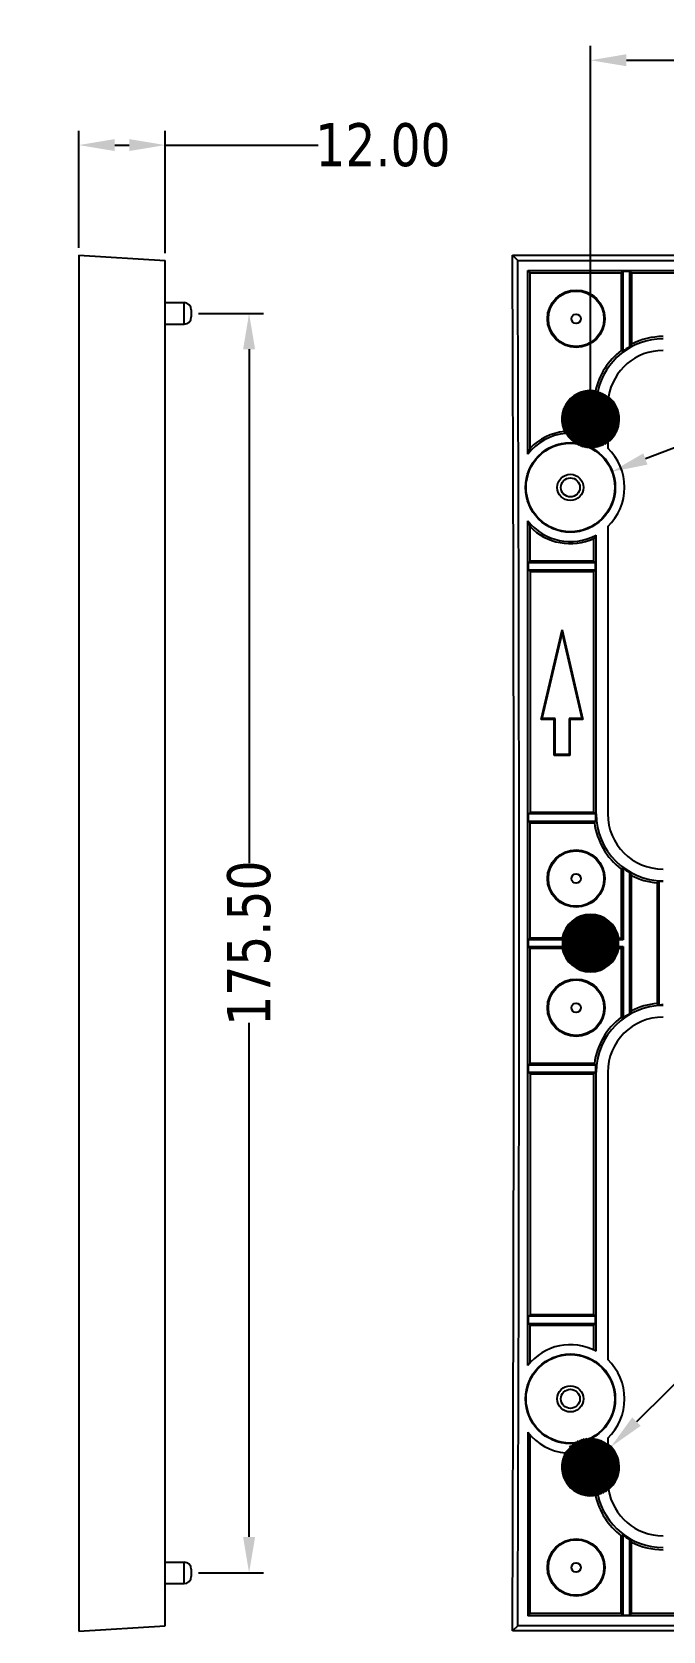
# Model space of a CAD drawing. Extents: x -1094 to 5067, y -562 to 305.
# Drawn here: x 70.6 to 158.5, y -59.6 to 163.2 of the extents above; entities that cross this region are included whole.
import ezdxf

# ---------------------------------------------------------------- set-up
doc = ezdxf.new("R2010")
doc.units = 0
doc.header["$LTSCALE"] = 1.21
doc.header["$MEASUREMENT"] = 0
doc.header["$PDMODE"] = 3
doc.header["$PDSIZE"] = 0.3125
doc.layers.get('0').update_dxf_attribs({"linetype": 'CONTINUOUS'})
doc.layers.get('Defpoints').update_dxf_attribs({"linetype": 'CONTINUOUS'})
doc.layers.add('40', color=7, linetype='CONTINUOUS', true_color=0xffffff)
doc.layers.add('轮廓线', color=7, linetype='CONTINUOUS', lineweight=30)
doc.styles.add('NX ANSI Symbols', font='NXANSISymbols.ttf')
doc.styles.get("Standard").update_dxf_attribs({"font": 'verdana.ttf', "width": 0.8})
doc.dimstyles.get("Standard").update_dxf_attribs({"dimtxt": 0.15625, "dimasz": 0.1875, "dimexe": 0.125, "dimexo": 0.0625, "dimgap": 0.09, "dimtad": 0, "dimtih": 1, "dimtoh": 1, "dimzin": 4, "dimdsep": 46, "dimtxsty": 'Standard', "dimblk": 'CLOSED', "dimblk1": 'CLOSED', "dimblk2": 'CLOSED', "dimcen": 0.09, "dimadec": 0, "dimazin": 1, "dimtp": 0.01, "dimtm": 0.01, "dimtfac": 1, "dimtofl": 0, "dimtmove": 0, "dimatfit": 3, "dimldrblk": 'CLOSED', "dimfxl": 0, "dimtolj": 1, "dimtzin": 4, "dimarcsym": 0})

# ---------------------------------------------------------------- blocks, each defined once
blk = doc.blocks.new('*D9')
at = {"layer": 'Defpoints', "color": 0, "transparency": 16777216}
for p in [(77.17, 147.48), (77.17, 132.18), (89.17, 131.44)]:
    blk.add_point(p, dxfattribs=at)
at = {"layer": '轮廓线', "color": 0, "lineweight": -2, "transparency": 16777216}
for p, q in [((77.17, 133.18), (77.17, 149.48)), ((89.17, 132.44), (89.17, 149.48)), ((82.17, 147.48), (84.17, 147.48)), ((89.17, 147.48), (110.5, 147.48))]:
    blk.add_line(p, q, dxfattribs=at)
at = {"layer": '轮廓线', "color": 0, "transparency": 16777216}
for points in [[(82.17, 148.32), (82.17, 146.65), (77.17, 147.48)], [(84.17, 148.32), (84.17, 146.65), (89.17, 147.48)]]:
    blk.add_solid(points, dxfattribs=at)
at = {"layer": '轮廓线', "color": 0, "transparency": 16777216, "insert": (119.52, 147.48), "char_height": 6, "width": 97.7749, "attachment_point": 5}
blk.add_mtext('\\A1;12.00', dxfattribs=at)
blk = doc.blocks.new('*D11')
at = {"layer": 'Defpoints', "color": 0, "transparency": 16777216}
for p in [(92.82, 124.03), (92.82, -51.47), (100.87, -51.47)]:
    blk.add_point(p, dxfattribs=at)
at = {"layer": '轮廓线', "color": 0, "lineweight": -2, "transparency": 16777216}
for p, q in [((93.82, 124.03), (102.87, 124.03)), ((100.87, 119.03), (100.87, 47.4)), ((100.87, -46.47), (100.87, 25.16)), ((93.82, -51.47), (102.87, -51.47))]:
    blk.add_line(p, q, dxfattribs=at)
at = {"layer": '轮廓线', "color": 0, "transparency": 16777216}
for points in [[(100.04, 119.03), (101.71, 119.03), (100.87, 124.03)], [(100.04, -46.47), (101.71, -46.47), (100.87, -51.47)]]:
    blk.add_solid(points, dxfattribs=at)
at = {"layer": '轮廓线', "color": 0, "transparency": 16777216, "insert": (100.87, 36.28), "char_height": 6, "attachment_point": 5, "rotation": 90}
blk.add_mtext('\\A1;175.50', dxfattribs=at)
blk = doc.blocks.new('*D12')
at = {"layer": 'Defpoints', "color": 0, "transparency": 16777216}
for p in [(151.39, 101.97), (139.85, 97.59)]:
    blk.add_point(p, dxfattribs=at)
at = {"layer": '轮廓线', "color": 0, "lineweight": -2, "transparency": 16777216}
for p, q in [((160.74, 105.51), (156.07, 103.74)), ((165.74, 105.51), (160.74, 105.51))]:
    blk.add_line(p, q, dxfattribs=at)
at = {"layer": '轮廓线', "color": 0, "transparency": 16777216}
blk.add_solid([(155.77, 104.52), (156.36, 102.96), (151.39, 101.97)], dxfattribs=at)
at = {"layer": '轮廓线', "color": 0, "transparency": 16777216, "insert": (198.56, 105.51), "char_height": 6, "attachment_point": 5}
blk.add_mtext('\\A1;{\\fSimSun|b0|i0|c134|p2;可装\\fISOCPEUR|b0|i0|c0|p34;%%C\\fSimSun|b0|i0|c134|p2;12*3厚度磁铁座}', dxfattribs=at)
blk = doc.blocks.new('*D16')
at = {"layer": 'Defpoints', "color": 0, "transparency": 16777216}
for p in [(148.42, 159.3), (233.42, 144.04), (148.42, 109.28)]:
    blk.add_point(p, dxfattribs=at)
at = {"layer": '轮廓线', "color": 0, "lineweight": -2, "transparency": 16777216}
for p, q in [((148.42, 110.28), (148.42, 161.3)), ((233.42, 145.04), (233.42, 161.3)), ((153.42, 159.3), (181.65, 159.3)), ((228.42, 159.3), (200.19, 159.3))]:
    blk.add_line(p, q, dxfattribs=at)
at = {"layer": '轮廓线', "color": 0, "transparency": 16777216}
for points in [[(153.42, 160.14), (153.42, 158.47), (148.42, 159.3)], [(228.42, 160.14), (228.42, 158.47), (233.42, 159.3)]]:
    blk.add_solid(points, dxfattribs=at)
at = {"layer": '轮廓线', "color": 0, "transparency": 16777216, "insert": (190.92, 159.3), "char_height": 6, "attachment_point": 5}
blk.add_mtext('\\A1;85.00', dxfattribs=at)
blk = doc.blocks.new('*D26')
at = {"layer": 'Defpoints', "color": 0, "transparency": 16777216}
for p in [(151.27, -33.91), (145.58, -39.53)]:
    blk.add_point(p, dxfattribs=at)
at = {"layer": '轮廓线', "color": 0, "lineweight": -2, "transparency": 16777216}
for p, q in [((164.29, -21.05), (154.83, -30.4)), ((177.55, -21.05), (164.29, -21.05))]:
    blk.add_line(p, q, dxfattribs=at)
at = {"layer": '轮廓线', "color": 0, "transparency": 16777216}
blk.add_solid([(154.24, -29.8), (155.41, -30.99), (151.27, -33.91)], dxfattribs=at)
at = {"layer": '轮廓线', "color": 0, "transparency": 16777216, "insert": (195.95, -21.05), "char_height": 6, "attachment_point": 5}
blk.add_mtext('\\A1;{\\fSimSun|b0|i0|c134|p2;装8-}M3{\\fSimSun|b0|i0|c134|p2;螺母}', dxfattribs=at)

msp = doc.modelspace()

# ---------------------------------------------------------------- hatches: boundary and pattern name
at = {"layer": '轮廓线'}
h = msp.add_hatch(dxfattribs=at)
h.set_pattern_fill('ANSI31', color=2)
h.set_pattern_definition([(45, (50.6349, 28.12221), (-0.08838835, 0.08838835), [])])
edge = h.paths.add_edge_path()
edge.add_arc((148.422, 109.279), 4, 0, 360)
edge = h.paths.add_edge_path()
edge.add_arc((245.422, 121.279), 4, 0, 360)
edge = h.paths.add_edge_path()
edge.add_arc((318.422, 109.279), 4, 0, 360)
edge = h.paths.add_edge_path()
edge.add_arc((318.422, 36.279), 3.86, 0, 360)
edge = h.paths.add_edge_path()
edge.add_arc((148.422, 36.279), 3.86, 0, 360)
edge = h.paths.add_edge_path()
edge.add_arc((148.422, -36.721), 4, 0, 360)
edge = h.paths.add_edge_path()
edge.add_arc((221.422, -48.721), 4, 0, 360)
edge = h.paths.add_edge_path()
edge.add_arc((318.422, -36.721), 4, 0, 360)

# ---------------------------------------------------------------- linework, layer by layer
at = {"color": 7, "linetype": 'Continuous'}
for p, q in [((77.171, 132.128), (77.171, -59.571)), ((77.171, 132.128), (89.171, 131.394)), ((138.288, 131.394), (137.551, 132.128)), ((137.551, 132.128), (329.272, 132.128)), ((89.171, -58.837), (89.171, 131.394)), ((138.288, 131.394), (328.535, 131.394)), ((139.675, 104.426), (139.675, 130.028)), ((140.003, 129.701), (139.675, 130.028)), ((139.675, 130.028), (327.172, 130.028)), ((140.003, 105.228), (140.003, 129.701)), ((140.003, 129.701), (152.711, 129.701)), ((152.711, 129.701), (152.925, 129.915)), ((152.711, 129.701), (152.711, 118.852)), ((152.925, 129.915), (152.925, 118.745)), ((152.925, 129.915), (153.925, 129.915)), ((153.925, 119.391), (153.925, 129.915)), ((154.139, 129.701), (153.925, 129.915)), ((154.139, 129.701), (154.139, 119.748)), ((154.139, 129.701), (172.711, 129.701)), ((89.171, 125.529), (91.821, 125.529)), ((91.821, 122.529), (91.821, 125.529)), ((92.821, 124.529), (92.821, 123.529)), ((89.171, 122.529), (91.821, 122.529)), ((150.839, 106.089), (150.839, 105.239)), ((139.675, -22.572), (139.675, 95.131)), ((140.003, 89.493), (140.003, 94.329)), ((150.839, 94.319), (150.839, 54.279)), ((148.898, 89.493), (148.898, 92.665)), ((149.225, 54.279), (149.225, 93.142)), ((140.003, 89.493), (139.789, 89.279)), ((139.789, 88.279), (139.789, 89.279)), ((149.112, 89.279), (139.789, 89.279)), ((148.898, 89.493), (140.003, 89.493)), ((148.898, 89.493), (149.112, 89.279)), ((149.112, 88.279), (149.112, 89.279)), ((140.003, 88.065), (139.789, 88.279)), ((139.789, 88.279), (149.112, 88.279)), ((140.003, 88.065), (140.003, 54.494)), ((140.003, 88.065), (148.898, 88.065)), ((148.898, 88.065), (149.112, 88.279)), ((148.898, 54.494), (148.898, 88.065)), ((141.568, 67.445), (144.468, 79.945)), ((141.714, 67.561), (144.468, 79.434)), ((144.468, 79.434), (144.468, 79.945)), ((144.468, 79.945), (147.368, 67.445)), ((144.468, 79.434), (147.223, 67.561)), ((141.714, 67.561), (141.568, 67.445)), ((143.368, 67.445), (141.568, 67.445)), ((143.484, 67.561), (141.714, 67.561)), ((143.484, 67.561), (143.368, 67.445)), ((143.368, 62.446), (143.368, 67.445)), ((143.484, 62.561), (143.484, 67.561)), ((145.453, 67.561), (145.453, 62.561)), ((145.453, 67.561), (145.568, 67.445)), ((147.223, 67.561), (145.453, 67.561)), ((145.568, 67.445), (145.568, 62.446)), ((147.368, 67.445), (145.568, 67.445)), ((147.223, 67.561), (147.368, 67.445)), ((143.484, 62.561), (143.368, 62.446)), ((145.568, 62.446), (143.368, 62.446)), ((145.453, 62.561), (143.484, 62.561)), ((145.453, 62.561), (145.568, 62.446)), ((140.003, 54.494), (139.789, 54.279)), ((139.789, 53.28), (139.789, 54.279)), ((149.225, 54.279), (139.789, 54.279)), ((148.898, 54.494), (140.003, 54.494)), ((148.898, 54.494), (149.112, 54.279)), ((140.003, 53.065), (139.789, 53.28)), ((139.789, 53.28), (149.165, 53.28)), ((140.003, 36.994), (140.003, 53.065)), ((140.003, 53.065), (148.975, 53.065)), ((152.711, 46.606), (152.711, 36.994)), ((152.956, 46.729), (152.956, 36.749)), ((153.895, 26.44), (153.895, 46.119)), ((154.139, 26.85), (154.139, 45.71)), ((157.711, 44.687), (157.711, 27.873)), ((157.956, 44.914), (157.956, 27.645)), ((140.003, 36.994), (139.758, 36.749)), ((139.758, 36.749), (139.758, 35.81)), ((144.558, 36.749), (139.758, 36.749)), ((140.003, 35.566), (139.758, 35.81)), ((139.758, 35.81), (144.558, 35.81)), ((144.49, 36.994), (140.003, 36.994)), ((152.956, 36.749), (152.292, 36.749)), ((152.292, 35.81), (152.956, 35.81)), ((152.361, 36.994), (152.711, 36.994)), ((152.711, 36.994), (152.956, 36.749)), ((152.711, 35.566), (152.956, 35.81)), ((152.956, 35.81), (152.956, 25.831)), ((140.003, 19.494), (140.003, 35.566)), ((140.003, 35.566), (144.49, 35.566)), ((152.361, 35.566), (152.711, 35.566)), ((152.711, 35.566), (152.711, 25.953)), ((140.003, 19.494), (139.789, 19.28)), ((139.789, 18.28), (139.789, 19.28)), ((149.165, 19.28), (139.789, 19.28)), ((140.003, 18.066), (139.789, 18.28)), ((139.789, 18.28), (149.225, 18.28)), ((148.975, 19.494), (140.003, 19.494)), ((140.003, 18.066), (140.003, -15.505)), ((140.003, 18.066), (148.898, 18.066)), ((148.898, 18.066), (149.112, 18.28)), ((148.898, -15.505), (148.898, 18.066)), ((149.225, -20.583), (149.225, 18.28)), ((150.839, 18.28), (150.839, -21.759)), ((140.003, -15.505), (139.789, -15.719)), ((148.898, -15.505), (140.003, -15.505)), ((148.898, -15.505), (149.112, -15.719)), ((139.789, -16.719), (139.789, -15.719)), ((149.112, -15.719), (139.789, -15.719)), ((140.003, -16.933), (139.789, -16.719)), ((139.789, -16.719), (149.112, -16.719)), ((140.003, -22.181), (140.003, -16.933)), ((140.003, -16.933), (148.898, -16.933)), ((148.898, -16.933), (149.112, -16.719)), ((148.898, -20.415), (148.898, -16.933)), ((149.112, -16.719), (149.112, -15.719)), ((139.675, -31.867), (139.675, -57.469)), ((140.003, -57.141), (140.003, -32.258)), ((150.839, -32.679), (150.839, -33.53)), ((152.711, -57.141), (152.711, -46.292)), ((152.925, -46.185), (152.925, -57.355)), ((153.925, -57.355), (153.925, -46.831)), ((154.139, -57.141), (154.139, -47.189)), ((89.171, -49.971), (91.821, -49.971)), ((91.821, -52.971), (91.821, -49.971)), ((92.821, -50.971), (92.821, -51.971)), ((89.171, -52.971), (91.821, -52.971)), ((140.003, -57.141), (139.675, -57.469)), ((327.172, -57.469), (139.675, -57.469)), ((152.711, -57.141), (140.003, -57.141)), ((152.711, -57.141), (152.925, -57.355)), ((152.925, -57.355), (153.925, -57.355)), ((154.139, -57.141), (153.925, -57.355)), ((172.711, -57.141), (154.139, -57.141)), ((77.171, -59.571), (89.171, -58.837)), ((138.288, -58.834), (137.551, -59.568)), ((329.272, -59.568), (137.551, -59.568)), ((328.535, -58.834), (138.288, -58.834))]:
    msp.add_line(p, q, dxfattribs=at)
for centre, radius in [((146.425, 123.278), 4), ((146.425, 123.278), 3.868), ((146.425, 123.278), 0.65), ((148.425, 109.279), 1.25), ((145.625, 99.779), 6.25), ((145.625, 99.779), 6.169), ((145.625, 99.779), 1.825), ((145.625, 99.779), 1.325), ((146.425, 45.28), 4), ((146.425, 45.28), 3.868), ((146.425, 45.28), 0.65), ((148.425, 36.28), 3.86), ((148.425, 36.28), 1.25), ((146.425, 27.28), 4), ((146.425, 27.28), 3.868), ((146.425, 27.28), 0.65), ((145.625, -27.219), 6.25), ((145.625, -27.219), 6.169), ((145.625, -27.219), 1.825), ((145.625, -27.219), 1.325), ((148.425, -36.719), 1.25), ((146.425, -50.719), 4), ((146.425, -50.719), 3.868), ((146.425, -50.719), 0.65)]:
    msp.add_circle(centre, radius, dxfattribs=at)
for centre, radius, start, end in [((-22714.262, 36.28), 22852.013, 359.7596836, 0.2403164), ((-22714.262, 36.28), 22852.747, 359.7615314, 0.2384686), ((91.821, 124.529), 1, 0.00445, 90), ((91.821, 123.529), 1, 270, 359.99555), ((158.525, 111.178), 9.3, 90, 167.76982), ((158.525, 111.178), 9.627, 90, 117.10201), ((158.525, 111.178), 9.627, 127.15115, 167.5356), ((158.525, 111.178), 7.686, 90, 170.9128), ((133.779, 80.753), 42.543, 63.2541, 63.57648), ((158.525, 111.178), 9.413, 119.25372, 126.50639), ((173.07, 108.17), 22.191, 148.54799, 149.62383), ((148.425, 109.279), 4, 75.35868, 209.67423), ((148.425, 109.279), 4, 307.12613, 51.12029), ((145.625, 99.779), 7.55, 95.1325, 142.0064), ((145.625, 99.779), 7.83, 95.97458, 135.89555), ((145.625, 99.779), 7.55, 313.68032, 46.31968), ((145.625, 99.779), 7.55, 217.9936, 298.47799), ((145.625, 99.779), 7.83, 224.10445, 294.70581), ((158.525, 54.279), 9.413, 180, 186.09829), ((158.525, 54.279), 9.3, 180, 270), ((158.525, 54.279), 7.686, 180, 270), ((170.466, 34.134), 28.641, 138.05076, 138.62398), ((158.525, 54.279), 9.627, 187.24474, 232.84885), ((133.826, 84.612), 42.439, 296.42323, 296.79265), ((158.525, 54.279), 9.382, 233.58767, 240.42713), ((172.91, 57.193), 22.005, 210.21386, 211.45665), ((158.525, 54.279), 9.627, 242.89798, 265.14933), ((138.826, 65.244), 27.915, 312.57246, 313.25811), ((158.525, 54.279), 9.382, 266.52064, 270), ((148.425, 36.28), 4, 10.28341, 169.71659), ((148.425, 36.28), 3.895, 173.07844, 186.92156), ((148.425, 36.28), 3.895, 353.07844, 6.92156), ((148.425, 36.28), 4, 190.28341, 349.71659), ((158.525, 18.28), 9.3, 90, 180), ((173.089, 15.26), 22.213, 148.54857, 149.77969), ((158.525, 18.28), 9.627, 94.85067, 117.10201), ((138.826, 7.316), 27.915, 46.74189, 47.42754), ((158.525, 18.28), 9.382, 90, 93.47936), ((158.525, 18.28), 9.627, 127.15115, 172.75526), ((158.525, 18.28), 7.686, 90, 180), ((133.826, -12.052), 42.439, 63.20735, 63.57677), ((158.525, 18.28), 9.382, 119.57288, 126.41233), ((170.466, 38.426), 28.641, 221.37602, 221.94924), ((158.525, 18.28), 9.413, 173.90171, 180), ((145.625, -27.219), 7.55, 61.52201, 142.0064), ((145.625, -27.219), 7.55, 313.68032, 46.31968), ((145.625, -27.219), 7.55, 217.9936, 264.8675), ((148.425, -36.719), 4, 150.32577, 284.64132), ((148.425, -36.719), 4, 308.87971, 52.87387), ((158.525, -38.619), 7.686, 189.0872, 270), ((158.525, -38.619), 9.627, 192.4644, 232.84885), ((158.525, -38.619), 9.3, 192.23018, 270), ((133.779, -8.194), 42.543, 296.42352, 296.7459), ((158.525, -38.619), 9.413, 233.49361, 240.74627), ((173.07, -35.61), 22.191, 210.37617, 211.45201), ((158.525, -38.619), 9.627, 242.89798, 270), ((91.821, -50.971), 1, 0.00445, 90), ((91.821, -51.971), 1, 270, 359.99555)]:
    msp.add_arc(centre, radius, start, end, dxfattribs=at)
for centre, major_axis, ratio, start_param, end_param in [((186.4, 99.779), (47.586, 0), 0.5155498, 2.9175924, 2.9510039), ((186.4, 99.779), (47.586, 0), 0.5155498, -2.9510039, -2.9175924), ((111.342, 99.779), (40.011, 0), 0.5155498, -0.3520848, -0.3275483), ((148.425, 38.216), (0, 4.523), 0.9037143, -4.4387095, -4.3820528), ((148.425, 34.343), (0, 4.523), 0.9037143, 1.2404602, 1.2971168), ((148.425, 38.216), (0, 4.523), 0.9037143, -1.9011325, -1.8444758), ((148.425, 34.343), (0, 4.523), 0.9037143, -1.2971168, -1.2404602)]:
    msp.add_ellipse(centre, major_axis=major_axis, ratio=ratio, start_param=start_param, end_param=end_param, dxfattribs=at)

# ---------------------------------------------------------------- texts
at = {"layer": '40', "color": 7, "linetype": 'Continuous', "lineweight": 13, "char_height": 4.9927, "attachment_point": 7, "line_spacing_factor": 1.194356, "style": 'NX ANSI Symbols'}
for insert in [(101.163, 80.35), (101.163, 80.35), (98.763, 77.95), (98.763, 77.95)]:
    msp.add_mtext('\\W1.2417;', dxfattribs=dict(at, insert=insert))

# ---------------------------------------------------------------- dimensions: what is measured, and where the dimension line sits
at = {"layer": '轮廓线'}
dim = msp.add_linear_dim(base=(148.422, 159.304), p1=(233.422, 144.042), p2=(148.422, 109.279), dimstyle='Standard', override={"dimtxt": 6, "dimasz": 5, "dimexe": 2, "dimexo": 1, "dimtih": 0, "dimzin": 0, "dimcen": 0, "dimazin": 0, "dimtp": 0, "dimtm": 0, "dimtzin": 0, "dimarcsym": 2}, dxfattribs=at)
dim.commit()
dim.dimension.update_dxf_attribs({"geometry": '*D16', "text_midpoint": (190.922, 159.304)})
dim = msp.add_linear_dim(base=(77.171, 147.485), p1=(89.171, 131.445), p2=(77.171, 132.179), dimstyle='Standard', override={"dimtxt": 6, "dimasz": 5, "dimexe": 2, "dimexo": 1, "dimtih": 0, "dimzin": 0, "dimcen": 0, "dimazin": 0, "dimtp": 0, "dimtm": 0, "dimtzin": 0, "dimarcsym": 2}, dxfattribs=at)
dim.commit()
dim.dimension.update_dxf_attribs({"geometry": '*D9', "text_midpoint": (119.521, 147.485), "dimtype": 160})
dim = msp.add_linear_dim(base=(100.872, -51.471), p1=(92.821, 124.029), p2=(92.821, -51.471), angle=90, dimstyle='Standard', override={"dimtxt": 6, "dimasz": 5, "dimexe": 2, "dimexo": 1, "dimtih": 0, "dimzin": 0, "dimcen": 0, "dimazin": 0, "dimtp": 0, "dimtm": 0, "dimtzin": 0, "dimarcsym": 2}, dxfattribs=at)
dim.commit()
dim.dimension.update_dxf_attribs({"geometry": '*D11', "text_midpoint": (100.872, 36.279)})
dim = msp.add_diameter_dim_2p(p1=(139.854, 97.591), p2=(151.39, 101.966), text='{\\fSimSun|b0|i0|c134|p2;可装\\fISOCPEUR|b0|i0|c0|p34;%%C\\fSimSun|b0|i0|c134|p2;12*3厚度磁铁座}', dimstyle='Standard', override={"dimtxt": 6, "dimasz": 5, "dimexe": 2, "dimexo": 1, "dimtih": 0, "dimzin": 0, "dimcen": 0, "dimazin": 0, "dimtp": 0, "dimtm": 0, "dimtzin": 0, "dimarcsym": 2}, dxfattribs=at)
dim.commit()
dim.dimension.update_dxf_attribs({"geometry": '*D12', "text_midpoint": (198.56, 105.513)})
dim = msp.add_diameter_dim_2p(p1=(145.576, -39.532), p2=(151.268, -33.911), text='{\\fSimSun|b0|i0|c134|p2;装8-}M3{\\fSimSun|b0|i0|c134|p2;螺母}', dimstyle='Standard', override={"dimtxt": 6, "dimasz": 5, "dimexe": 2, "dimexo": 1, "dimtih": 0, "dimzin": 0, "dimcen": 0, "dimazin": 0, "dimtp": 0, "dimtm": 0, "dimtzin": 0, "dimarcsym": 2}, dxfattribs=at)
dim.commit()
dim.dimension.update_dxf_attribs({"geometry": '*D26', "text_midpoint": (195.953, -21.048), "dimtype": 163})

doc.saveas('drawing.dxf')
